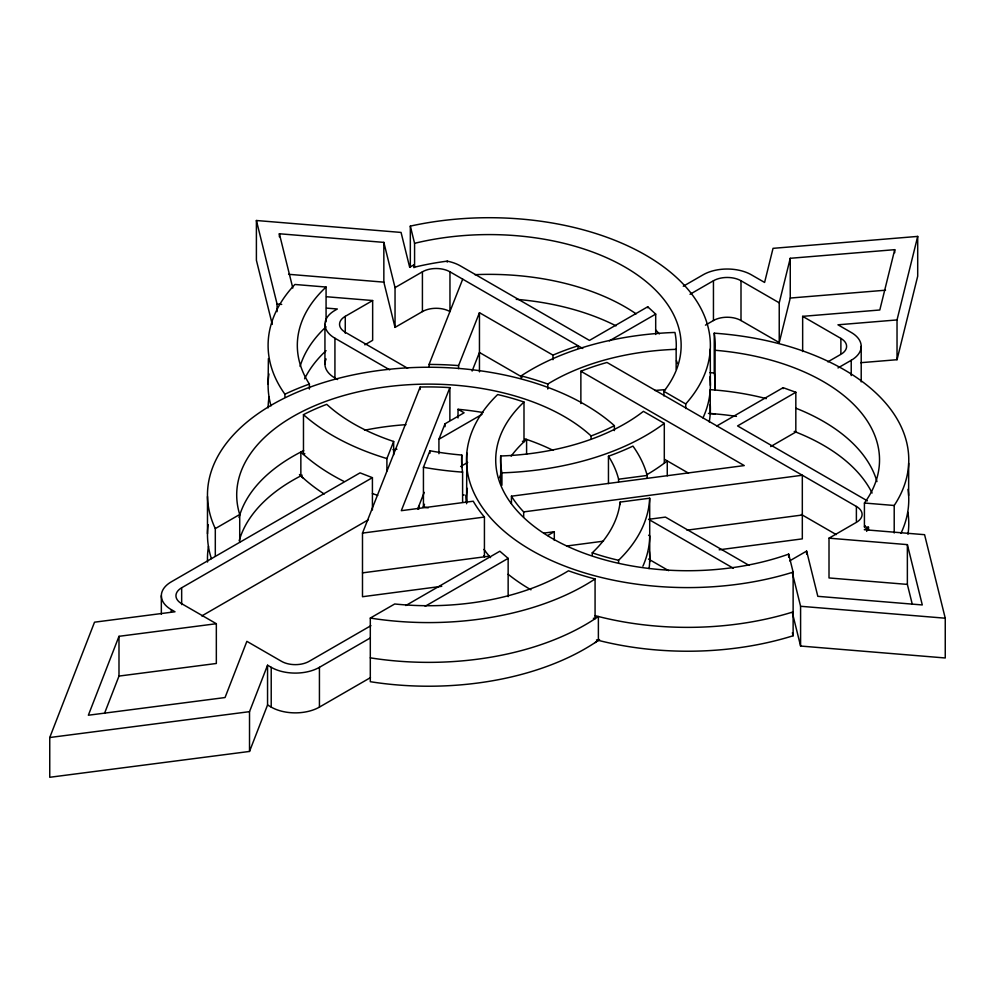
<?xml version="1.0" encoding="UTF-8"?>
<svg xmlns="http://www.w3.org/2000/svg" width="995" height="995" viewBox="0 0 995 995"><rect width="100%" height="100%" fill="white"/><g stroke="black" fill="none" stroke-linecap="round" stroke-linejoin="round"><path stroke-width="1.49" d="M207.482 533.743L207.495 496.53M861.21 381.881L861.21 346.372M908.634 495.448L908.684 463.297M466.593 503.719L466.817 452.961M649.747 558.941L649.747 559.7L649.685 498.196L620.121 502.089A191.911 110.806 0 0 1 592.249 552.81L592.249 555.297M268.103 384.045L268.401 358.573M649.747 559.75L649.685 561.827M705.455 325.141L713.452 320.527A19.49 11.243 0 0 1 741.001 320.527L779.234 342.603L779.234 302.828L790.254 258.29L894.729 249.67L894.729 252.73M779.234 342.603L790.254 298.052L790.254 258.29M894.729 249.67L879.804 309.992L802.654 316.348L802.654 351.533M860.675 362.702L897.03 359.705L897.03 319.93L917.701 236.412L773.04 248.34L764.595 282.443L751.337 274.794A34.091 19.689 0 0 0 703.117 274.794L683.266 286.249M897.03 359.705L917.701 276.187L917.701 236.412M370.289 637.957L319.432 667.322A34.091 19.689 0 0 1 271.212 667.322L267.555 665.207L267.555 704.982L249.521 751.436L49.75 777.282L49.75 737.519L94.525 622.186L174.996 611.776L171.327 609.661A34.091 19.689 0 0 1 171.327 581.814L360.041 472.861L372.416 477.65L372.416 509.962M104.512 713.39L118.99 676.078L216.338 663.478L216.338 623.716L118.99 636.315L88.356 715.231L225.044 697.545L246.872 641.34L281.548 661.352A19.49 11.243 0 0 0 309.097 661.352L370.899 625.681M249.521 751.436L249.521 711.661L267.555 665.207M386.906 470.996L386.906 458.571L393.659 441.469A191.911 110.806 0 0 1 326.758 404.343A187.048 107.982 0 0 0 303.475 414.654L303.475 454.429A221.139 127.671 0 0 0 343.909 481.393M441.755 586.304L362.491 596.726L362.491 533.096L420.139 387.043A187.048 107.982 0 0 1 449.877 387.627L449.877 419.94M429.056 367.416L429.056 364.431L462.712 279.16M449.877 387.627L401.308 510.684L473.234 501.219A226.014 130.482 0 0 0 484.428 517.052L484.428 556.827A226.014 130.482 0 0 1 483.62 555.857M458.583 368.647L458.583 365.588L479.453 312.691L552.959 355.128A226.014 130.482 0 0 1 578.095 345.787L578.095 348.262M428.186 507.86A221.139 127.671 0 0 1 423.435 507.04L423.435 467.277L429.952 450.76A191.911 110.806 0 0 0 461.767 455.038A226.014 130.482 0 0 0 462.6 472.127L462.6 501.953M438.919 453.72L438.919 439.255L445.014 423.808L464.093 412.788L458.023 409.293L458.023 417.962M417.651 509.03L424.231 492.388M472.115 371.048L479.453 352.466L522.213 377.155M424.529 504.291L423.149 506.99M646.613 474.851A221.139 127.671 0 0 0 664.299 463.16L667.259 460.896L667.259 475.809M868.498 530.111L868.498 527.226L864.307 529.713L924.579 534.688L945.25 618.206L945.25 657.981L800.589 646.041L792.343 612.696M595.072 642.596L598.381 640.37L598.381 616.502L595.072 618.741A221.139 127.671 0 0 1 370.302 657.844M345.265 333.176L345.265 316.348L372.652 300.54L372.652 340.315L364.829 344.83M449.964 271.809L449.964 311.584A19.49 11.243 0 0 0 422.415 311.584L395.04 327.392L395.04 287.617L422.415 271.809A19.49 11.243 0 0 1 449.964 271.809L582.759 348.474M215.306 555.931L215.306 528.594L239.72 514.49A191.911 110.806 0 0 1 359.332 391.595A191.911 110.806 0 0 1 591.092 435.947A187.048 107.982 0 0 0 614.375 425.649L614.375 430.611M655.693 334.482L655.693 314.109L647.733 306.771L589.463 340.414L460.299 265.839A34.091 19.689 0 0 0 447.215 261.138A191.911 110.806 0 0 0 414.579 267.17L413.995 264.819L409.666 267.232L401.06 232.432L256.399 220.504L256.399 260.28L272.269 324.407M181.662 604.612L181.662 587.784L372.416 477.65M438.919 439.255L482.09 414.33M609.326 340.875L655.693 314.109M690.02 294.284L713.452 280.752A19.49 11.243 0 0 1 741.001 280.752L779.234 302.828M201.786 615.942L368.386 519.751M460.61 466.506L467.7 462.414M599.575 639.536A221.139 127.671 0 0 1 370.302 681.699L370.302 618.069L394.716 603.977A191.911 110.806 0 0 0 568.468 570.794A226.014 130.482 0 0 0 595.072 578.966L595.072 618.741A226.014 130.482 0 0 1 593.368 618.281M405.823 605.52L499.851 551.23L508.146 558.369L508.146 596.652M716.897 425.922L783.127 387.677L795.826 392.279L795.826 432.041L794.47 431.519M827.865 361.844L840.887 354.332A19.49 11.243 0 0 0 840.887 338.424L802.654 316.348M425.163 606.278L508.146 558.369M547.673 535.546L554.302 531.728L554.302 540.397M795.826 392.279L737.569 425.922L866.72 500.485A34.091 19.689 0 0 1 867.354 500.858M837.989 367.939L851.222 360.302A34.091 19.689 0 0 0 851.222 332.454L837.964 324.805L897.03 319.93M267.555 704.982L271.212 707.097A34.091 19.689 0 0 0 319.432 707.097L370.463 677.632M770.665 446.568L796.398 431.718M789.669 560.881L806.622 551.093L817.815 596.328L922.29 604.948L907.365 544.626L829.009 538.171L829.009 577.946L907.365 584.401L912.216 604.002M829.009 538.171L856.384 522.363A19.49 11.243 0 0 0 856.384 506.455L607.012 362.478A187.048 107.982 0 0 0 580.869 371.247L580.869 403.56M647.173 475.448A221.139 127.671 0 0 0 632.944 446.096A226.014 130.482 0 0 1 608.455 456.232A191.911 110.806 0 0 1 618.591 479.217L647.173 475.448L647.173 477.936M511.442 503.657L511.442 496.194L744.248 465.573L580.869 371.247M362.491 533.096L484.428 517.052M511.442 496.194A187.048 107.982 0 0 0 523.668 511.89L802.318 475.237L802.318 538.867L719.186 549.8M543.892 533.096L554.302 531.728M362.491 572.871L489.304 556.18L490.535 557.598M566.59 546.019L603.48 541.168M686.96 530.173L802.318 515M49.75 737.519L249.521 711.661M790.254 298.052L885.513 290.204M709.92 372.665L714.248 372.951A226.014 130.482 0 0 1 715.082 390.028A191.911 110.806 0 0 1 766.287 398.634M466.008 495.137L466.618 502.637A221.139 127.671 0 0 1 467.351 488.371M464.192 495L463.284 494.938M279.371 236.822L279.371 233.763L383.846 242.382L395.04 287.617M288.587 274.297L383.846 282.145L395.04 327.392M326.074 321.845L326.074 287.045L294.893 284.47A221.139 127.671 0 0 0 284.906 394.207L284.906 396.694M326.559 296.746L372.652 300.54M256.399 220.504L277.07 304.022L281.709 304.408M326.522 308.102L337.342 308.997L334.929 310.39A34.091 19.689 0 0 0 334.929 338.225L334.929 378L337.603 379.543M715.082 413.895L710.231 413.522L710.231 389.667L715.082 390.028L715.082 350.265A226.014 130.482 0 0 0 714.248 333.176A221.139 127.671 0 0 1 894.207 505.485L894.207 533.009M715.082 350.265A191.911 110.806 0 0 1 864.419 503.022L894.207 505.485M864.419 503.022L864.419 526.89L868.498 527.226M792.343 572.921L800.589 606.278L945.25 618.206M419.069 506.231L418.783 509.154M377.739 495.41L372.416 493.557M685.729 403.945A221.139 127.671 0 0 0 654.088 260.28A221.139 127.671 0 0 0 410.326 226.114L414.579 243.315A191.911 110.806 0 0 1 626.825 268.14A191.911 110.806 0 0 1 663.876 391.321L685.729 403.945L685.729 408.535M664.299 463.16L664.299 423.385L643.429 411.345A191.911 110.806 0 0 1 500.709 455.984L500.709 483.321M801.398 514.477L836.273 534.613M664.648 459.379L688.49 473.147M407.639 368.262L345.265 332.255A19.49 11.243 0 0 1 345.265 316.348M749.036 565.371L665.431 517.101L648.603 519.315L733.29 568.207M334.929 338.225L389.704 369.841M648.603 535.223L649.747 535.882L649.685 537.972A221.139 127.671 0 0 1 642.907 566.205M648.516 559.041L668.702 570.695M216.338 623.716L181.662 603.691A19.49 11.243 0 0 1 181.662 587.784M303.475 478.296L300.851 475.884L300.851 452.016L303.475 454.429A187.048 107.982 0 0 1 304.843 453.72M793.127 572.125A221.139 127.671 0 0 1 528.146 548.369A221.139 127.671 0 0 1 497.662 394.555A187.048 107.982 0 0 1 523.992 402.03A191.911 110.806 0 0 0 552.237 538.457A191.911 110.806 0 0 0 788.674 554.115L793.127 572.125L793.127 635.755A221.139 127.671 0 0 1 596.515 639.885M792.381 632.758L793.127 635.755M279.371 233.763L292.804 288.052M710.281 349.046L710.368 385.401M907.365 544.626L907.365 584.401M866.72 528.32L866.72 531.38M856.384 506.455L856.384 521.368M851.222 360.302L851.222 375.588M840.887 338.424L840.887 353.337M806.622 551.093L806.622 554.153M800.589 606.278L800.589 646.041M788.674 554.115L788.674 557.175M783.127 387.677L783.127 388.672M741.001 280.752L741.001 320.527M714.248 333.176L714.248 372.951M713.452 280.752L713.452 320.527M521.156 378.361L521.156 375.874A221.139 127.671 0 0 1 674.933 332.454A187.048 107.982 0 0 1 676.152 349.32L676.152 369.207M663.876 391.321L663.876 395.91M647.733 306.771L647.733 307.766M620.121 502.089L620.121 504.577M618.591 479.217L618.591 481.704M649.685 498.196A221.139 127.671 0 0 1 618.579 560.284L618.579 562.772M608.455 456.232L608.455 483.582M591.092 435.947L591.092 438.434M552.959 355.128L552.959 359.717M521.156 375.874A226.014 130.482 0 0 1 547.772 384.045L547.772 389.008M526.591 454.329L526.591 439.417L523.992 441.792A191.911 110.806 0 0 0 511.156 456.133M523.992 402.03L523.992 441.792A187.048 107.982 0 0 0 522.412 441.258M523.668 511.89L523.668 516.865M500.709 455.984A187.048 107.982 0 0 0 501.928 472.849L501.928 485.274M479.453 312.691L479.453 371.856M461.767 455.038L461.767 467.476M447.215 261.138L447.215 262.133M445.014 423.808L445.014 426.693M429.952 450.76L429.952 453.247M422.415 271.809L422.415 311.584M420.139 387.043L420.139 389.53M414.579 243.315L414.579 267.17M413.995 264.819L413.995 267.717M410.326 226.114L410.326 267.381M393.659 441.469L393.659 454.889M383.846 242.382L383.846 282.145M324.942 324.308L324.942 364.07M319.432 667.322L319.432 707.097M326.074 287.045A191.911 110.806 0 0 0 309.395 384.07L309.395 389.033M277.07 304.022L277.07 311.671M271.212 667.322L271.212 707.097M239.72 514.49L239.72 542.026M171.327 609.661L171.327 612.136M161.339 595.731L161.339 614.201M118.99 636.315L118.99 676.078M239.036 517.475A191.911 110.806 0 0 1 303.662 450.598M364.518 430.25A191.911 110.806 0 0 1 405.96 424.666M525.024 438.882A191.911 110.806 0 0 1 553.096 450.362M649.424 551.566A221.139 127.671 0 0 1 649.063 568.63M207.557 562.038A221.139 127.671 0 0 1 208.502 546.243M211.413 558.668A221.139 127.671 0 0 1 208.166 524.651M618.579 560.284A187.048 107.982 0 0 1 592.249 552.81M595.072 578.966A221.139 127.671 0 0 1 370.302 618.069M215.306 528.594A221.139 127.671 0 0 1 338.399 378.349A221.139 127.671 0 0 1 614.375 425.649M908.037 489.353A221.139 127.671 0 0 1 900.96 533.308M793.127 611.9A221.139 127.671 0 0 1 594.935 615.606M530.969 589.811A221.139 127.671 0 0 1 508.146 574.277M489.304 556.18A221.139 127.671 0 0 1 483.956 549.427M907.888 512.226A221.139 127.671 0 0 1 907.975 534.303M304.594 378.809A191.911 110.806 0 0 1 326.074 350.675M516.281 299.321A191.911 110.806 0 0 1 616.029 325.85M300.092 366.384A191.911 110.806 0 0 1 326.074 326.808M474.876 274.67A191.911 110.806 0 0 1 636.128 313.848M655.693 330.017A191.911 110.806 0 0 1 659.374 333.897M676.426 360.725A191.911 110.806 0 0 1 677.458 363.536M709.908 376.881A221.139 127.671 0 0 1 702.967 417.925M271.026 405.873A221.139 127.671 0 0 1 268.948 373.946M284.906 394.207A226.014 130.482 0 0 1 309.395 384.07M429.056 364.431A226.014 130.482 0 0 1 458.583 365.588M664.299 423.385A221.139 127.671 0 0 1 501.928 472.849M462.6 472.127A221.139 127.671 0 0 1 423.435 467.277M386.906 458.571A221.139 127.671 0 0 1 303.475 414.654M710.231 404.53A221.139 127.671 0 0 1 709.236 421.917M324.208 494.005A221.139 127.671 0 0 1 299.445 474.54M268.103 407.9A221.139 127.671 0 0 1 269.048 397.167M547.772 384.045A191.911 110.806 0 0 1 676.152 349.32M239.186 540.783A191.911 110.806 0 0 1 302.219 475.175M392.975 449.678A191.911 110.806 0 0 1 396.93 449.267M708.428 413.41A191.911 110.806 0 0 1 736.449 416.395M794.333 431.457A191.911 110.806 0 0 1 872.093 493.01M334.929 378A34.091 19.689 0 0 1 326.111 358.984M458.023 409.293A191.911 110.806 0 0 1 483.072 412.539M499.502 477.762A191.911 110.806 0 0 1 500.846 474.217M654.884 390.513A191.911 110.806 0 0 1 665.493 389.63M795.826 408.186A191.911 110.806 0 0 1 876.956 481.58M865.24 525.746A191.911 110.806 0 0 1 864.419 526.89"/></g></svg>
